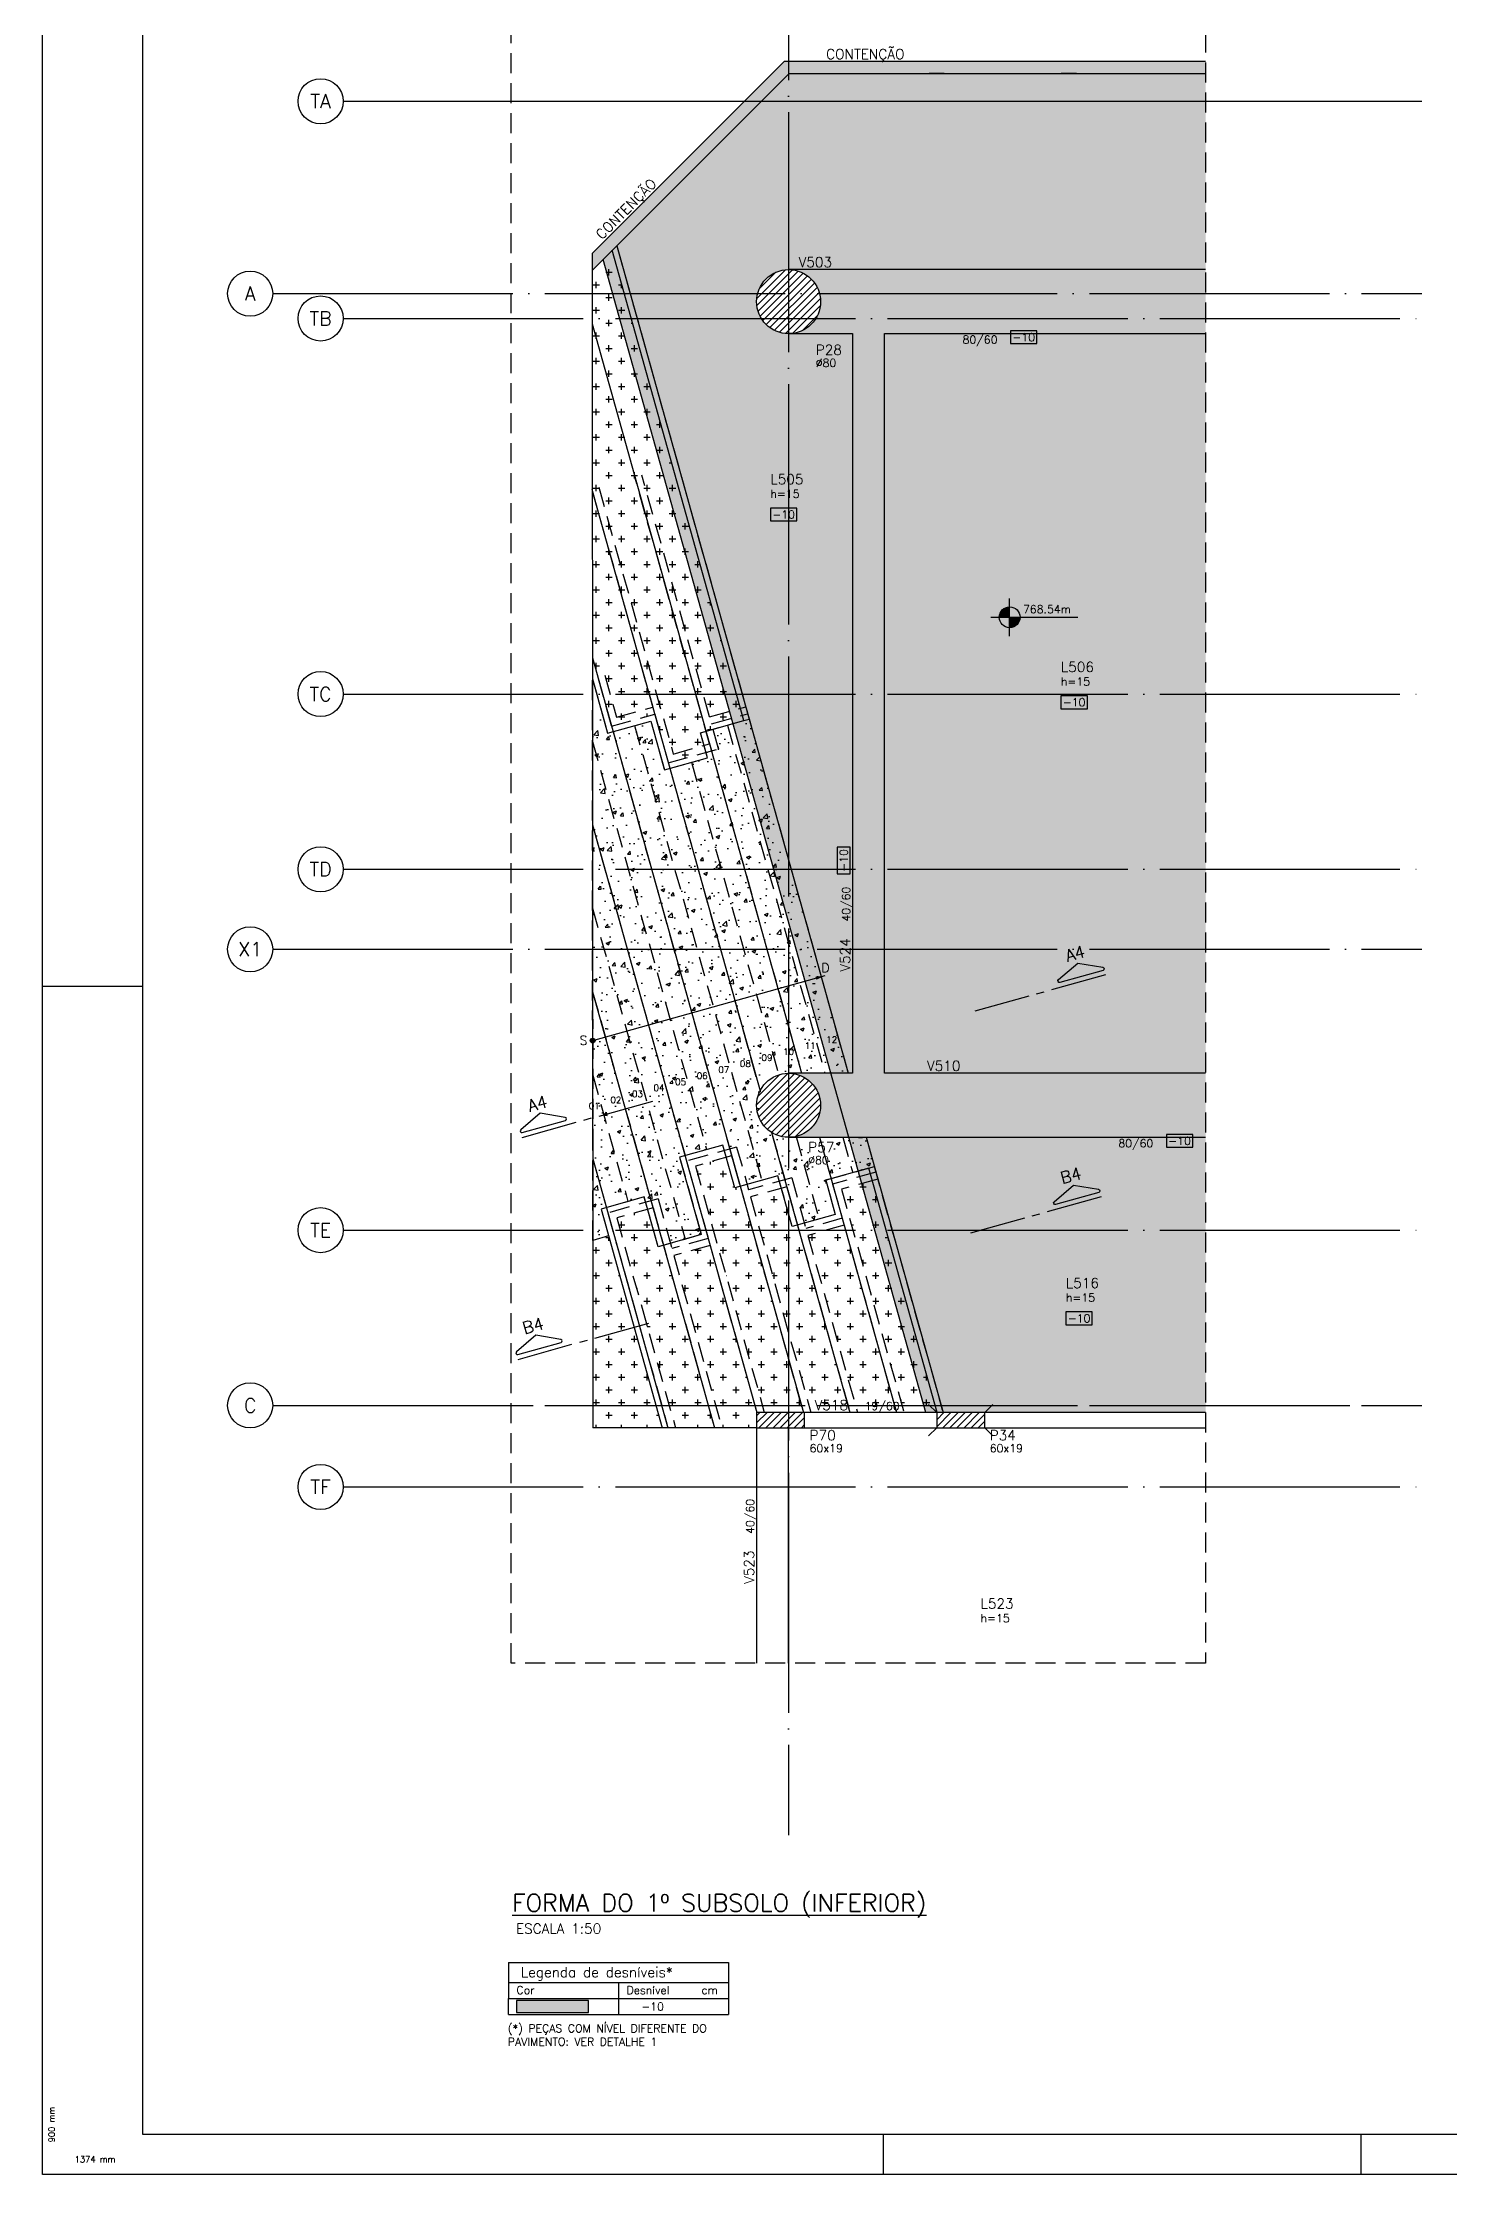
# Model space of a CAD drawing. Header units: millimetres. Extents: x 0 to 6870, y 0 to 4500.
# Drawn here: x 0 to 1757, y 0 to 2664 of the extents above; entities that cross this region are included whole.
import ezdxf
from ezdxf.enums import TextEntityAlignment as Align

# ---------------------------------------------------------------- set-up
doc = ezdxf.new("R2010")
doc.units = ezdxf.units.MM
doc.header["$LTSCALE"] = 50
doc.linetypes.add('DASHED', pattern=[0.75, 0.5, -0.25])
doc.linetypes.add('EIXO', pattern=[6.8, 6, -0.4, 0, -0.4])
for name, color, linetype in [('AR-TEXTO_REGUA 120_1-200', 4, 'Continuous'), ('F-AUX', 2, 'Continuous'), ('F-AUX-RED', 1, 'Continuous'), ('F-CORTE-INDICAÇÃO', 4, 'Continuous'), ('F-EIXO', 12, 'EIXO'), ('F-ENCHIMENTO', 1, 'Continuous'), ('F-ESCADAS', 2, 'Continuous'), ('F-JARDIM', 1, 'Continuous'), ('F-JARDIM HACH', 254, 'Continuous'), ('F-LAJES', 3, 'Continuous'), ('F-LAJES-DIM', 2, 'Continuous'), ('F-LAJES-NOME', 4, 'Continuous'), ('F-MARGEM', 1, 'Continuous'), ('F-NÍVEL-PLANTA', 2, 'Continuous'), ('F-PILARES-DIM', 172, 'Continuous'), ('F-PILARES-HACH', 174, 'Continuous'), ('F-PILARES-N', 170, 'Continuous'), ('F-PILARES-NASCE', 4, 'Continuous'), ('F-PILARES-NOME', 170, 'Continuous'), ('F-PILARES-S', 170, 'Continuous'), ('F-SOLIDO-VIGAS', 252, 'Continuous'), ('F-TABELA-NÍVEIS', 1, 'Continuous'), ('F-TEXTO', 6, 'Continuous'), ('F-TEXTO-YELLOW', 2, 'Continuous'), ('F-VIGAS', 3, 'Continuous'), ('F-VIGAS-DIM', 2, 'Continuous'), ('F-VIGAS-NOME', 4, 'Continuous')]:
    doc.layers.add(name, color=color, linetype=linetype)
doc.layers.add('F-DESNIVEL-3', color=7, linetype='Continuous', true_color=0xd5c7ff)
doc.styles.add('5385-ARQ-PB-BAS-PLA-TER-TORRE-A-106-TXT$0$R60-75', font='romans.shx', dxfattribs={"height": 0.1125})
doc.styles.add('MCP', font='romans.shx')
doc.styles.add('REGUA-120-esc1_200', font='simplex.shx', dxfattribs={"height": 0.6})
doc.styles.add('ROMANS', font='romans.shx')
pattern_1 = [(45, (4231.957, 5976.199), (-4.4194174, 4.4194174), [])]
pattern_2 = [(50, (5227.922, -622.9), (45.54617, -3.98477), [4.7625, -52.3875]), (355, (5227.92, -622.9), (-8.81086, 47.7642), [3.81, -41.91015]), (100.4514, (5231.718, -623.233), (36.7353, 43.77944), [4.0475, -44.52256]), (46.1842, (5227.92, -610.2), (67.76976, -10.5106), [7.14375, -78.58125]), (96.6356, (5233.57, -611.077), (59.351, 61.8565), [6.0713, -66.7839]), (351.1842, (5227.92, -610.2), (59.351, 61.8565), [5.715, -62.8649]), (21, (5234.272, -613.376), (37.9036, -25.5663), [4.7625, -52.3875]), (326, (5234.27, -613.376), (15.4505, 46.047), [3.81, -41.91]), (71.4514, (5237.43, -615.506), (53.3541, 20.4807), [4.0475, -44.5225]), (37.5, (5227.922, -622.9), (0.77215, 21.13876), [0, -41.402, 0, -42.545, 0, -42.06875]), (7.5, (5227.922, -622.9), (16.70492, 25.04514), [0, -24.257, 0, -40.4495, 0, -16.03375]), (327.5, (5213.762, -622.9), (33.89765, -1.432186), [0, -15.875, 0, -49.53, 0, -65.7225]), (317.5, (5207.412, -622.9), (37.0323, 6.35662), [0, -20.6375, 0, -32.893, 0, -46.6725])]
pattern_3 = [(0, (5227.922, -622.901), (15.875, 15.875), [7.9375, -23.8125]), (90, (5231.891, -626.87), (-15.875, 15.875), [7.9375, -23.8125])]

# ---------------------------------------------------------------- blocks, each defined once
blk = doc.blocks.new('A0-1L_900')
at = {"layer": 'F-MARGEM', "color": 2}
for p, q in [((0, 29.7), (2.5, 29.7)), ((21, 1), (21, 0)), ((32.95, 0), (32.95, 1))]:
    blk.add_line(p, q, dxfattribs=at)
blk.add_lwpolyline([(0, 0), (0, 90), (137.4, 90), (137.4, 0)], close=True, dxfattribs=at)
at = {"layer": 'F-MARGEM', "color": 7}
blk.add_lwpolyline([(2.5, 89), (136.4, 89), (136.4, 1), (2.5, 1)], close=True, dxfattribs=at)
at = {"layer": 'F-MARGEM', "color": 1, "style": 'MCP'}
blk.add_text('900 mm', height=0.1524, rotation=90, dxfattribs=at).set_placement((0.3, 0.8))
blk.add_text('1374 mm', height=0.1524, dxfattribs=at).set_placement((0.8, 0.3))
blk = doc.blocks.new('*U10')
at = {"layer": 'F-LAJES-DIM', "color": 1}
blk.add_lwpolyline([(0, 0), (33, 0), (33, 16), (0, 16)], close=True, dxfattribs=at)
at = {"layer": 'F-LAJES-DIM', "style": 'MCP'}
blk.add_attdef('DIM', text='', height=10, dxfattribs=at).set_placement((16.5, 8), align=Align.MIDDLE_CENTER)
blk = doc.blocks.new('*U4')
at = {"layer": 'F-VIGAS-DIM', "color": 1}
blk.add_lwpolyline([(0, 0), (33, 0), (33, 16), (0, 16)], close=True, dxfattribs=at)
at = {"layer": 'F-VIGAS-DIM', "style": 'MCP'}
blk.add_attdef('DIM', text='', height=10, dxfattribs=at).set_placement((16.5, 8), align=Align.MIDDLE_CENTER)
blk = doc.blocks.new('Nível - Planta')
at = {"layer": 'F-NÍVEL-PLANTA'}
h = blk.add_hatch(color=71, dxfattribs=at)
h.paths.add_polyline_path([(0, 0), (0, 0.26, 0.414214), (-0.26, 0)])
h.paths.add_polyline_path([(0.26, 0), (0, 0), (0, -0.26, 0.414214)])
for p, q in [((-0.469, 0), (1.704, 0)), ((0, -0.469), (0, 0.469))]:
    blk.add_line(p, q, dxfattribs=at)
blk.add_circle((0, 0), 0.26, dxfattribs=at)
at = {"layer": 'F-TEXTO', "color": 3, "style": 'MCP'}
blk.add_attdef('NÍVEL', (0.333, 0.102), '', height=0.2, dxfattribs=at)
blk = doc.blocks.new('*U68')
at = {"layer": 'F-EIXO'}
blk.add_line((0, 0), (1347.7, 0), dxfattribs=at)
at = {"layer": 'F-EIXO', "color": 2, "linetype": 'Continuous'}
blk.add_circle((-28.2, 0), 28.2, dxfattribs=at)
at = {"layer": 'F-TEXTO', "style": 'ROMANS'}
blk.add_attdef('EIXO', text='', height=17.5, dxfattribs=at).set_placement((-28.2, 0), align=Align.MIDDLE_CENTER)
blk = doc.blocks.new('*U64')
at = {"layer": 'F-EIXO'}
blk.add_line((0, 0), (1435.7, 0), dxfattribs=at)
at = {"layer": 'F-EIXO', "color": 2, "linetype": 'Continuous'}
blk.add_circle((-28.2, 0), 28.2, dxfattribs=at)
at = {"layer": 'F-TEXTO', "style": 'ROMANS'}
blk.add_attdef('EIXO', text='', height=17.5, dxfattribs=at).set_placement((-28.2, 0), align=Align.MIDDLE_CENTER)
blk = doc.blocks.new('*U69')
at = {"layer": 'F-EIXO'}
blk.add_line((0, 0), (1347.7, 0), dxfattribs=at)
at = {"layer": 'F-EIXO', "color": 2, "linetype": 'Continuous'}
blk.add_circle((-28.2, 0), 28.2, dxfattribs=at)
at = {"layer": 'F-TEXTO', "style": 'ROMANS'}
blk.add_attdef('EIXO', text='', height=17.5, dxfattribs=at).set_placement((-28.2, 0), align=Align.MIDDLE_CENTER)
blk = doc.blocks.new('*U70')
at = {"layer": 'F-EIXO'}
blk.add_line((0, 0), (1347.7, 0), dxfattribs=at)
at = {"layer": 'F-EIXO', "color": 2, "linetype": 'Continuous'}
blk.add_circle((-28.2, 0), 28.2, dxfattribs=at)
at = {"layer": 'F-TEXTO', "style": 'ROMANS'}
blk.add_attdef('EIXO', text='', height=17.5, dxfattribs=at).set_placement((-28.2, 0), align=Align.MIDDLE_CENTER)
blk = doc.blocks.new('*U71')
at = {"layer": 'F-EIXO'}
blk.add_line((0, 0), (1347.7, 0), dxfattribs=at)
at = {"layer": 'F-EIXO', "color": 2, "linetype": 'Continuous'}
blk.add_circle((-28.2, 0), 28.2, dxfattribs=at)
at = {"layer": 'F-TEXTO', "style": 'ROMANS'}
blk.add_attdef('EIXO', text='', height=17.5, dxfattribs=at).set_placement((-28.2, 0), align=Align.MIDDLE_CENTER)
blk = doc.blocks.new('*U72')
at = {"layer": 'F-EIXO'}
blk.add_line((0, 0), (1435.7, 0), dxfattribs=at)
at = {"layer": 'F-EIXO', "color": 2, "linetype": 'Continuous'}
blk.add_circle((-28.2, 0), 28.2, dxfattribs=at)
at = {"layer": 'F-TEXTO', "style": 'ROMANS'}
blk.add_attdef('EIXO', text='', height=17.5, dxfattribs=at).set_placement((-28.2, 0), align=Align.MIDDLE_CENTER)
blk = doc.blocks.new('*U65')
at = {"layer": 'F-EIXO'}
blk.add_line((0, 0), (0, -2493.6), dxfattribs=at)
at = {"layer": 'F-EIXO', "color": 2, "linetype": 'Continuous'}
blk.add_circle((0, 28.2), 28.2, dxfattribs=at)
at = {"layer": 'F-TEXTO', "style": 'ROMANS'}
blk.add_attdef('EIXO', text='', height=17.5, rotation=360, dxfattribs=at).set_placement((0, 28.2), align=Align.MIDDLE_CENTER)
blk = doc.blocks.new('*U66')
at = {"layer": 'F-EIXO'}
blk.add_line((0, 0), (1435.7, 0), dxfattribs=at)
at = {"layer": 'F-EIXO', "color": 2, "linetype": 'Continuous'}
blk.add_circle((-28.2, 0), 28.2, dxfattribs=at)
at = {"layer": 'F-TEXTO', "style": 'ROMANS'}
blk.add_attdef('EIXO', text='', height=17.5, dxfattribs=at).set_placement((-28.2, 0), align=Align.MIDDLE_CENTER)
blk = doc.blocks.new('*U67')
at = {"layer": 'F-EIXO'}
blk.add_line((0, 0), (1347.7, 0), dxfattribs=at)
at = {"layer": 'F-EIXO', "color": 2, "linetype": 'Continuous'}
blk.add_circle((-28.2, 0), 28.2, dxfattribs=at)
at = {"layer": 'F-TEXTO', "style": 'ROMANS'}
blk.add_attdef('EIXO', text='', height=17.5, dxfattribs=at).set_placement((-28.2, 0), align=Align.MIDDLE_CENTER)
blk = doc.blocks.new('*U73')
at = {"layer": 'F-EIXO'}
blk.add_line((0, 0), (1347.7, 0), dxfattribs=at)
at = {"layer": 'F-EIXO', "color": 2, "linetype": 'Continuous'}
blk.add_circle((-28.2, 0), 28.2, dxfattribs=at)
at = {"layer": 'F-TEXTO', "style": 'ROMANS'}
blk.add_attdef('EIXO', text='', height=17.5, dxfattribs=at).set_placement((-28.2, 0), align=Align.MIDDLE_CENTER)
blk = doc.blocks.new('*U14')
at = {"layer": 'F-CORTE-INDICAÇÃO'}
for p, q in [((-100, 0), (-170, 0)), ((-80, 0), (-90, 0)), ((-70, 0), (0, 0))]:
    blk.add_line(p, q, dxfattribs=at)
blk.add_lwpolyline([(-112, 6, 0.802585), (-111.2, 9.8), (-140, 23.3), (-168.8, 9.8, 0.802585), (-168, 6)], format="xyb", close=True, dxfattribs=at)
at = {"layer": 'F-CORTE-INDICAÇÃO', "style": 'ROMANS'}
blk.add_attdef('CORTE', text='', height=15, dxfattribs=at).set_placement((-140, 35.8), align=Align.MIDDLE_CENTER)
at = {"layer": 'F-CORTE-INDICAÇÃO', "color": 2, "style": 'ROMANS'}
blk.add_attdef('FOLHA', text='', height=12, dxfattribs=at).set_placement((-140, -10), align=Align.MIDDLE_CENTER)

msp = doc.modelspace()

# ---------------------------------------------------------------- hatches: boundary and pattern name
at = {"layer": 'F-AUX'}
h = msp.add_hatch(color=1, dxfattribs=at)
edge = h.paths.add_edge_path()
edge.add_arc((687.19, 1417.07), 3, 0, 360)
at = {"layer": 'F-ENCHIMENTO'}
h = msp.add_hatch(dxfattribs=at)
h.set_pattern_fill('AR-CONC', color=256, scale=0.25)
h.set_pattern_definition(pattern_2)
h.paths.add_polyline_path([(712.59, 1803.33), (705.85, 1801.44), (705.85, 1801.44), (686.85, 1869.43), (686.91, 1791.12), (829.53, 1280.81), (849.77, 1286.47), (851.65, 1279.72), (858.39, 1281.61)])
h = msp.add_hatch(dxfattribs=at)
h.set_pattern_fill('AR-CONC', color=256, scale=0.25)
h.set_pattern_definition(pattern_2)
h.paths.add_polyline_path([(783.57, 1757.47), (776.83, 1755.58), (759.8, 1816.52), (739.56, 1810.86), (898.46, 1242.29), (918.7, 1247.95), (918.7, 1247.95), (920.58, 1241.2), (927.32, 1243.09)])
h = msp.add_hatch(dxfattribs=at)
h.set_pattern_fill('AR-CONC', color=256, scale=0.25)
h.set_pattern_definition(pattern_2)
h.paths.add_polyline_path([(977.35, 1376.2), (1006.43, 1376.2), (882.71, 1818.91), (875.96, 1817.03), (855.74, 1811.37)])
h.paths.add_polyline_path([(1028.78, 1296.2), (999.71, 1296.2), (1012.08, 1251.93), (1032.31, 1257.58), (1039.05, 1259.46)])
h = msp.add_hatch(dxfattribs=at)
h.set_pattern_fill('AR-CONC', color=256, scale=0.25)
h.set_pattern_definition(pattern_2)
h.paths.add_polyline_path([(686.91, 1791.12), (686.99, 1686.81), (802.56, 1273.27), (829.53, 1280.81)])
h = msp.add_hatch(dxfattribs=at)
h.set_pattern_fill('AR-CONC', color=256, scale=0.25)
h.set_pattern_definition(pattern_2)
h.paths.add_polyline_path([(739.56, 1810.86), (712.59, 1803.33), (858.39, 1281.61), (867.06, 1284.03), (880.16, 1237.17), (898.46, 1242.29)])
h = msp.add_hatch(dxfattribs=at)
h.set_pattern_fill('AR-CONC', color=256, scale=0.25)
h.set_pattern_definition(pattern_2)
h.paths.add_polyline_path([(999.71, 1296.2), (970.64, 1296.2), (985.11, 1244.39), (1012.08, 1251.93)])
h.paths.add_polyline_path([(948.28, 1376.2), (977.35, 1376.2), (855.74, 1811.37), (837.44, 1806.26), (844.3, 1781.71), (835.63, 1779.29)])
h = msp.add_hatch(dxfattribs=at)
h.set_pattern_fill('AR-CONC', color=256, scale=0.25)
h.set_pattern_definition(pattern_2)
edge = h.paths.add_edge_path()
edge.add_arc((931.96, 1336.2), 40, 107.79756, 153.18402)
edge.add_line((896.26, 1354.24), (783.57, 1757.47))
edge.add_line((783.57, 1757.47), (810.54, 1765))
edge.add_line((810.54, 1765), (919.73, 1374.28))
edge = h.paths.add_edge_path()
edge.add_arc((931.96, 1336.2), 40, 238.04353, 283.42999)
edge.add_line((941.25, 1297.29), (970.08, 1194.14))
edge.add_line((970.08, 1194.14), (951.78, 1189.02))
edge.add_line((951.78, 1189.02), (935.99, 1245.51))
edge.add_line((935.99, 1245.51), (927.32, 1243.09))
edge.add_line((927.32, 1243.09), (910.79, 1302.26))
h = msp.add_hatch(dxfattribs=at)
h.set_pattern_fill('AR-CONC', color=256, scale=0.25)
h.set_pattern_definition(pattern_2)
edge = h.paths.add_edge_path()
edge.add_arc((931.96, 1336.2), 40, 64.15034, 107.79756)
edge.add_line((919.73, 1374.28), (810.54, 1765))
edge.add_line((810.54, 1765), (830.77, 1770.66))
edge.add_line((830.77, 1770.66), (828.89, 1777.4))
edge.add_line((828.89, 1777.4), (835.63, 1779.29))
edge.add_line((835.63, 1779.29), (949.4, 1372.2))
h.paths.add_polyline_path([(970.64, 1296.2), (941.55, 1296.2), (970.08, 1194.14), (990.31, 1199.79), (978.37, 1242.51), (985.11, 1244.39)])
h = msp.add_hatch(dxfattribs=at)
h.set_pattern_fill('AR-CONC', color=256, scale=0.25)
h.set_pattern_definition(pattern_2)
h.paths.add_polyline_path([(686.99, 1686.81), (687.07, 1582.43), (802.63, 1168.92), (822.87, 1174.57), (795.82, 1271.39), (795.82, 1271.39), (802.56, 1273.27)])
h = msp.add_hatch(dxfattribs=at)
h.set_pattern_fill('AR-CONC', color=256, scale=0.25)
h.set_pattern_definition(pattern_2)
h.paths.add_polyline_path([(687.07, 1582.43), (687.15, 1478.12), (760.18, 1216.8), (768.84, 1219.22), (784.33, 1163.8), (802.63, 1168.92)])
h = msp.add_hatch(dxfattribs=at)
h.set_pattern_fill('AR-CONC', color=256, scale=0.25)
h.set_pattern_definition(pattern_2)
h.paths.add_polyline_path([(687.15, 1478.12), (687.23, 1373.76), (731.31, 1216), (751.55, 1221.66), (751.55, 1221.66), (753.43, 1214.92), (760.18, 1216.8)], flags=17)
h = msp.add_hatch(dxfattribs=at)
h.set_pattern_fill('AR-CONC', color=256, scale=0.25)
h.set_pattern_definition(pattern_2)
h.paths.add_polyline_path([(687.23, 1373.76), (687.31, 1269.45), (704.35, 1208.47), (731.31, 1216)], flags=17)
h = msp.add_hatch(dxfattribs=at)
h.set_pattern_fill('AR-CONC', color=256, scale=0.25)
h.set_pattern_definition(pattern_2)
h.paths.add_polyline_path([(697.61, 1206.58), (704.35, 1208.47), (687.31, 1269.45), (687.38, 1167.39), (707.03, 1172.88)], flags=17)
at = {"layer": 'F-JARDIM HACH'}
h = msp.add_hatch(dxfattribs=at)
h.set_pattern_fill('CROSS', color=256, scale=2.5)
h.set_pattern_definition(pattern_3)
h.paths.add_polyline_path([(711.67, 2404.9), (686.47, 2379.7), (686.52, 2312.86), (828.77, 1803.83), (837.44, 1806.26), (835.55, 1813), (874.08, 1823.77)])
h = msp.add_hatch(dxfattribs=at)
h.set_pattern_fill('CROSS', color=256, scale=2.5)
h.set_pattern_definition(pattern_3)
h.paths.add_polyline_path([(740.02, 2121.4), (686.52, 2312.86), (686.67, 2104.19), (762.24, 1833.82), (781.69, 1764.21), (828.89, 1777.4), (822.03, 1801.95), (828.77, 1803.83)])
h = msp.add_hatch(dxfattribs=at)
h.set_pattern_fill('CROSS', color=256, scale=2.5)
h.set_pattern_definition(pattern_3)
h.paths.add_polyline_path([(686.67, 2104.19), (686.83, 1895.5), (710.71, 1810.07), (764.66, 1825.15)], flags=17)
h = msp.add_hatch(dxfattribs=at)
h.set_pattern_fill('CROSS', color=256, scale=2.5)
h.set_pattern_definition(pattern_3)
h.paths.add_polyline_path([(901.63, 952.2), (950.45, 952.2), (871.49, 1234.75), (864.75, 1232.87), (854.08, 1271.06), (815.53, 1260.28)])
h = msp.add_hatch(dxfattribs=at)
h.set_pattern_fill('CROSS', color=256, scale=2.5)
h.set_pattern_definition(pattern_3)
h.paths.add_polyline_path([(959.8, 952.2), (1008.62, 952.2), (943.11, 1186.6), (936.37, 1184.72), (923, 1232.54), (884.46, 1221.76)])
h = msp.add_hatch(dxfattribs=at)
h.set_pattern_fill('CROSS', color=256, scale=2.5)
h.set_pattern_definition(pattern_3)
h.paths.add_polyline_path([(1076.12, 952.2), (1117.65, 952.2), (1036.62, 1242.17), (998.09, 1231.4)])
h = msp.add_hatch(dxfattribs=at)
h.set_pattern_fill('CROSS', color=256, scale=2.5)
h.set_pattern_definition(pattern_3)
h.paths.add_polyline_path([(775.67, 1161.38), (768.92, 1159.5), (755.86, 1206.25), (717.32, 1195.48), (790.62, 933.2), (839.43, 933.2)])
h = msp.add_hatch(dxfattribs=at)
h.set_pattern_fill('CROSS', color=256, scale=2.5)
h.set_pattern_definition(pattern_3)
h.paths.add_polyline_path([(707.03, 1172.88), (687.38, 1167.39), (687.56, 933.2), (774.01, 933.2)])
h = msp.add_hatch(dxfattribs=at)
h.set_pattern_fill('CROSS', color=256, scale=2.5)
h.set_pattern_definition(pattern_3)
h.paths.add_polyline_path([(1017.96, 952.2), (1066.77, 952.2), (1001.36, 1186.27), (956.08, 1173.61)])
h = msp.add_hatch(dxfattribs=at)
h.set_pattern_fill('CROSS', color=256, scale=2.5)
h.set_pattern_definition(pattern_3)
h.paths.add_polyline_path([(833.92, 1161.05), (788.64, 1148.39), (848.78, 933.2), (897.6, 933.2)])
at = {"layer": 'F-PILARES-HACH', "linetype": 'Continuous'}
h = msp.add_hatch(dxfattribs=at)
h.set_pattern_fill('ANSI31', color=256, scale=50)
h.set_pattern_definition(pattern_1)
edge = h.paths.add_edge_path()
edge.add_arc((931.96, 2340.7), 40, 0, 360)
h = msp.add_hatch(dxfattribs=at)
h.set_pattern_fill('ANSI31', color=256, scale=50)
h.set_pattern_definition(pattern_1)
edge = h.paths.add_edge_path()
edge.add_arc((931.96, 1336.2), 40, 0, 360)
h = msp.add_hatch(dxfattribs=at)
h.set_pattern_fill('ANSI31', color=256, scale=50, style=0)
h.set_pattern_definition(pattern_1)
h.paths.add_polyline_path([(891.96, 933.2), (951.96, 933.2), (951.96, 952.2), (891.96, 952.2)], flags=16)
h = msp.add_hatch(dxfattribs=at)
h.set_pattern_fill('ANSI31', color=256, scale=50, style=0)
h.set_pattern_definition(pattern_1)
h.paths.add_polyline_path([(1116.96, 933.2), (1176.96, 933.2), (1176.96, 952.2), (1116.96, 952.2)], flags=16)
at = {"layer": 'F-SOLIDO-VIGAS'}
h = msp.add_hatch(color=256, dxfattribs=at)
h.dxf.hatch_style = 1
h.paths.add_polyline_path([(1452.84, 2640.7), (1426.96, 2640.7), (966.26, 2640.7), (926.26, 2640.7), (686.45, 2400.89), (686.47, 2379.7), (932.47, 2625.7), (966.26, 2625.7), (1426.96, 2625.7), (1452.84, 2625.7)])

# ---------------------------------------------------------------- linework, layer by layer
at = {"layer": 'F-AUX', "color": 1}
msp.add_circle((687.19, 1417.07), 3, dxfattribs=at)
msp.add_solid([(966.63, 1493.09), (977.65, 1498.25), (965.55, 1496.94)], dxfattribs=at)
at = {"layer": 'F-AUX-RED', "linetype": 'DASHED'}
for p, q in [((717.35, 2410.58), (1006.43, 1376.2)), ((686.85, 1869.43), (687.38, 1167.39)), ((686.91, 1791.12), (829.53, 1280.81)), ((712.59, 1803.33), (871.49, 1234.75)), ((739.56, 1810.86), (898.46, 1242.29)), ((828.77, 1803.83), (948.28, 1376.2)), ((855.74, 1811.37), (977.35, 1376.2)), ((810.54, 1765), (919.73, 1374.28)), ((783.57, 1757.47), (896.26, 1354.24)), ((686.99, 1686.81), (802.56, 1273.27)), ((687.07, 1582.43), (802.63, 1168.92)), ((687.15, 1478.12), (775.67, 1161.38)), ((687.23, 1373.76), (731.31, 1216)), ((910.79, 1302.26), (943.11, 1186.6)), ((941.25, 1297.29), (970.08, 1194.14)), ((970.64, 1296.2), (985.11, 1244.39)), ((999.71, 1296.2), (1012.08, 1251.93)), ((1028.78, 1296.2), (1123.94, 955.7)), ((687.31, 1269.45), (704.35, 1208.47))]:
    msp.add_line(p, q, dxfattribs=at)
at = {"layer": 'F-AUX-RED'}
msp.add_line((687.19, 1417.07), (977.65, 1498.25), dxfattribs=at)
at = {"layer": 'F-AUX-RED', "color": 1, "linetype": 'DASHED'}
msp.add_lwpolyline([(1452.84, 638.83), (585.3, 638.83), (585.3, 2752.22), (1452.84, 2752.22)], close=True, dxfattribs=at)
at = {"layer": 'F-AUX-RED', "linetype": 'DASHED'}
for points in [[(707.03, 1172.88), (687.38, 1167.39), (686.85, 1869.43), (705.85, 1801.44), (759.8, 1816.52), (776.83, 1755.58), (830.77, 1770.66), (822.03, 1801.95), (875.96, 1817.03), (882.71, 1818.91)], [(1039.05, 1259.46), (978.37, 1242.51), (990.31, 1199.79), (936.37, 1184.72), (918.7, 1247.95), (864.75, 1232.87), (849.77, 1286.47), (795.82, 1271.39), (822.88, 1174.57), (768.92, 1159.5), (751.55, 1221.66), (697.61, 1206.58), (707.03, 1172.88)]]:
    msp.add_lwpolyline(points, dxfattribs=at)
at = {"layer": 'F-DESNIVEL-3', "linetype": 'Continuous'}
for points in [[(707.06, 2406.5), (926.16, 2640.56), (692.09, 2406.5)], [(707.06, 2406.5), (926.16, 2625.6), (926.16, 2640.56)], [(706.96, 2400.15), (700.34, 2393.57), (932.5, 2625.7)], [(700.34, 2393.57), (891.96, 2340.7), (932.5, 2625.7)], [(700.34, 2393.57), (932.5, 2625.7), (700.34, 2393.57)], [(706.96, 2400.15), (932.5, 2625.7), (706.96, 2400.15)], [(707.06, 2406.5), (707.06, 2400.25), (932.4, 2625.6)], [(707.06, 2406.5), (932.4, 2625.6), (926.16, 2625.6)], [(891.96, 2340.7), (895, 2356.01), (932.5, 2625.7)], [(891.96, 2340.7), (932.5, 2625.7), (891.96, 2340.7)], [(895, 2356.01), (903.67, 2368.98), (932.5, 2625.7)], [(895, 2356.01), (932.5, 2625.7), (895, 2356.01)], [(903.67, 2368.98), (916.65, 2377.65), (932.5, 2625.7)], [(903.67, 2368.98), (932.5, 2625.7), (903.67, 2368.98)], [(916.65, 2377.65), (931.96, 2380.7), (932.5, 2625.7)], [(916.65, 2377.65), (932.5, 2625.7), (916.65, 2377.65)], [(931.96, 2380.7), (1031.96, 2380.7), (932.5, 2625.7)], [(931.96, 2380.7), (932.5, 2625.7), (931.96, 2380.7)], [(1031.96, 2380.7), (966.26, 2625.7), (932.5, 2625.7)], [(1031.96, 2380.7), (932.5, 2625.7), (1031.96, 2380.7)], [(1426.96, 2625.7), (966.26, 2625.7), (1031.96, 2380.7)], [(1452.84, 2486.67), (1426.96, 2625.7), (1031.96, 2380.7)], [(1426.96, 2625.7), (1031.96, 2380.7), (1426.96, 2625.7)], [(1452.84, 2625.7), (1426.96, 2625.7), (1452.84, 2486.67)], [(1452.84, 2625.7), (1452.84, 2486.67), (1452.84, 2625.7)], [(1452.84, 2486.67), (1031.96, 2380.7), (1452.84, 2380.7)], [(1452.84, 2486.67), (1031.96, 2380.7), (1452.84, 2486.67)], [(1452.84, 2412.02), (1452.84, 2486.67), (1452.84, 2380.7)], [(891.96, 2340.7), (700.34, 2393.57), (984.81, 1376.2)], [(1031.96, 2380.7), (932.47, 2380.7), (947.3, 2377.75)], [(1031.96, 2380.7), (947.3, 2377.75), (960.31, 2369.06)], [(1031.96, 2380.7), (960.31, 2369.06), (969.01, 2356.05)], [(1031.96, 2380.7), (969.01, 2356.05), (972.06, 2340.7)], [(1031.96, 2380.7), (972.06, 2340.7), (1031.96, 2300.7)], [(1452.84, 2380.7), (1031.96, 2380.7), (1452.84, 2334.77)], [(1031.96, 2380.7), (1452.84, 2300.7), (1452.84, 2334.77)], [(1031.96, 2380.7), (1031.96, 2300.7), (1452.84, 2300.7)], [(895, 2325.39), (891.96, 2340.7), (984.81, 1376.2)], [(891.96, 2340.7), (984.81, 1376.2), (891.96, 2340.7)], [(903.67, 2312.41), (895, 2325.39), (984.81, 1376.2)], [(895, 2325.39), (984.81, 1376.2), (895, 2325.39)], [(1031.96, 2300.7), (969.01, 2325.35), (960.31, 2312.34)], [(1031.96, 2300.7), (972.06, 2340.7), (969.01, 2325.35)], [(1452.84, 2334.77), (1452.84, 2300.7), (1452.84, 2334.77)], [(1452.84, 2300.7), (1452.84, 2334.77), (1452.84, 2300.7)], [(916.65, 2303.74), (903.67, 2312.41), (984.81, 1376.2)], [(903.67, 2312.41), (984.81, 1376.2), (903.67, 2312.41)], [(931.96, 2300.7), (916.65, 2303.74), (984.81, 1376.2)], [(916.65, 2303.74), (984.81, 1376.2), (916.65, 2303.74)], [(1011.96, 2300.7), (931.96, 2300.7), (984.81, 1376.2)], [(931.96, 2300.7), (984.81, 1376.2), (931.96, 2300.7)], [(1031.96, 2300.7), (947.3, 2303.65), (932.47, 2300.7)], [(1031.96, 2300.7), (960.31, 2312.34), (947.3, 2303.65)], [(1011.96, 1376.2), (1011.96, 2300.7), (984.81, 1376.2)], [(1011.96, 2300.7), (984.81, 1376.2), (1011.96, 2300.7)], [(1051.96, 1376.2), (1051.96, 2300.7), (1011.96, 2300.7)], [(1051.96, 1376.2), (1011.96, 2300.7), (1011.96, 1376.2)], [(1452.84, 2300.7), (1051.96, 2300.7), (1051.96, 1376.2)], [(1452.84, 2300.7), (1051.96, 1376.2), (1452.84, 2300.7)], [(1452.84, 2300.7), (1051.96, 1376.2), (1452.84, 1376.2)], [(1452.84, 2300.7), (1452.84, 1376.2), (1452.84, 2300.7)], [(1031.96, 1376.2), (932.47, 1376.2), (947.3, 1373.25)], [(1031.96, 1376.2), (947.3, 1373.25), (960.31, 1364.56)], [(1031.96, 1376.2), (960.31, 1364.56), (969.01, 1351.55)], [(1031.96, 1376.2), (969.01, 1351.55), (972.06, 1336.2)], [(1031.96, 1376.2), (972.06, 1336.2), (1031.96, 1296.2)], [(1011.96, 1376.2), (984.81, 1376.2), (1011.96, 1376.2)], [(1051.96, 1376.2), (1011.96, 1376.2), (1051.96, 1376.2)], [(1031.96, 1296.2), (1452.84, 1336.71), (1452.84, 1376.2)], [(1031.96, 1296.2), (1452.84, 1376.2), (1031.96, 1376.2)], [(1031.96, 1296.2), (1031.96, 1376.2), (1031.96, 1296.2)], [(1031.96, 1296.2), (972.06, 1336.2), (969.01, 1320.85)], [(1031.96, 1296.2), (1452.84, 1336.71), (1452.84, 1326.98)], [(1031.96, 1296.2), (1452.84, 1326.98), (1452.84, 1336.71)], [(1031.96, 1296.2), (1452.84, 1296.2), (1452.84, 1335.69)], [(1031.96, 1296.2), (960.31, 1307.84), (947.3, 1299.15)], [(1031.96, 1296.2), (969.01, 1320.85), (960.31, 1307.84)], [(1031.96, 1296.2), (947.3, 1299.15), (932.47, 1296.2)], [(1031.96, 1296.2), (1007.18, 1296.2), (1103.37, 952.2)], [(1031.96, 1296.2), (1103.37, 952.2), (1031.96, 1296.2)], [(1031.96, 1296.2), (1103.37, 952.2), (1116.96, 952.2)], [(1031.96, 1296.2), (1116.96, 952.2), (1031.96, 1296.2)], [(1031.96, 1296.2), (1116.96, 952.2), (1176.96, 952.2)], [(1031.96, 1296.2), (1176.96, 952.2), (1031.96, 1296.2)], [(1031.96, 1296.2), (1176.96, 952.2), (1452.84, 952.2)], [(1031.96, 1296.2), (1452.84, 952.2), (1031.96, 1296.2)], [(1031.96, 1296.2), (1452.84, 952.2), (1452.84, 1296.2)], [(1031.96, 1296.2), (1452.84, 1296.2), (1031.96, 1296.2)]]:
    msp.add_solid(points, dxfattribs=at)
at = {"layer": 'F-DESNIVEL-3'}
for points in [[(591.98, 202.19), (681.98, 202.19), (681.98, 217.19)], [(591.98, 202.19), (681.98, 217.19), (591.98, 217.19)], [(591.98, 202.19), (591.98, 217.19), (591.98, 202.19)]]:
    msp.add_solid(points, dxfattribs=at)
at = {"layer": 'F-EIXO'}
for p, q in [((460.07, 2591.2), (1723.14, 2591.2)), ((312.67, 961.2), (1723.14, 961.2))]:
    msp.add_line(p, q, dxfattribs=at)
at = {"layer": 'F-ESCADAS'}
for p, q in [((717.35, 2410.58), (1006.43, 1376.2)), ((686.52, 2312.86), (948.28, 1376.2)), ((686.67, 2104.19), (896.26, 1354.24)), ((686.83, 1895.5), (950.45, 952.2)), ((686.99, 1686.81), (892.29, 952.2)), ((687.15, 1478.12), (839.43, 933.2)), ((910.79, 1302.26), (1008.62, 952.2)), ((970.64, 1296.2), (1066.77, 952.2)), ((1028.78, 1296.2), (1124.92, 952.2)), ((687.31, 1269.45), (781.28, 933.2)), ((891.96, 933.2), (687.56, 933.2)), ((891.96, 933.2), (781.36, 933.2))]:
    msp.add_line(p, q, dxfattribs=at)
msp.add_lwpolyline([(686.47, 2379.7), (687.56, 933.2)], dxfattribs=at)
at = {"layer": 'F-JARDIM', "color": 254, "linetype": 'DASHED'}
for p, q in [((686.08, 2106.32), (762.24, 1833.82)), ((694.75, 2108.74), (787.93, 1775.3)), ((833.21, 1787.95), (740.02, 2121.4)), ((833.13, 1821.67), (748.69, 2123.82)), ((693.59, 1871.31), (710.71, 1810.07)), ((702.26, 1873.73), (716.95, 1821.16)), ((710.71, 1810.07), (764.66, 1825.15)), ((716.95, 1821.16), (762.24, 1833.82)), ((764.66, 1825.15), (781.69, 1764.21)), ((833.13, 1821.67), (878.4, 1834.32)), ((835.55, 1813), (880.82, 1825.65)), ((844.3, 1781.71), (835.55, 1813)), ((787.93, 1775.3), (833.21, 1787.95)), ((781.69, 1764.21), (844.3, 1781.71)), ((867.06, 1284.03), (804.44, 1266.53)), ((867.06, 1284.03), (882.04, 1230.43)), ((804.44, 1266.53), (831.5, 1169.72)), ((860.82, 1272.94), (815.53, 1260.28)), ((815.53, 1260.28), (901.63, 952.2)), ((860.82, 1272.94), (950.45, 952.2)), ((1040.93, 1252.72), (987, 1237.65)), ((935.99, 1245.51), (882.04, 1230.43)), ((929.75, 1234.42), (884.46, 1221.76)), ((929.75, 1234.42), (1008.62, 952.2)), ((935.99, 1245.51), (953.66, 1182.28)), ((987, 1237.65), (998.94, 1194.94)), ((1043.36, 1244.06), (998.09, 1231.4)), ((998.09, 1231.4), (1076.12, 952.2)), ((768.84, 1219.22), (706.23, 1201.73)), ((706.23, 1201.73), (781.28, 933.2)), ((762.6, 1208.13), (717.32, 1195.48)), ((762.6, 1208.13), (839.43, 933.2)), ((768.84, 1219.22), (786.22, 1157.06)), ((884.46, 1221.76), (959.8, 952.2)), ((717.32, 1195.48), (790.62, 933.2)), ((998.94, 1194.94), (953.66, 1182.28)), ((1001.36, 1186.27), (956.08, 1173.61)), ((956.08, 1173.61), (1017.96, 952.2)), ((1001.36, 1186.27), (1066.77, 952.2)), ((831.5, 1169.72), (786.22, 1157.06)), ((833.92, 1161.05), (788.64, 1148.39)), ((788.64, 1148.39), (848.78, 933.2)), ((833.92, 1161.05), (892.29, 952.2))]:
    msp.add_line(p, q, dxfattribs=at)
at = {"layer": 'F-JARDIM'}
for points in [[(686.85, 1869.43), (705.85, 1801.44), (759.8, 1816.52), (776.83, 1755.58), (830.77, 1770.66), (822.03, 1801.95), (875.96, 1817.03), (711.67, 2404.9)], [(1117.65, 952.2), (1032.31, 1257.58), (978.37, 1242.51), (990.31, 1199.79), (936.37, 1184.72), (918.7, 1247.95), (864.75, 1232.87), (849.77, 1286.47), (795.82, 1271.39), (822.87, 1174.57), (768.92, 1159.5), (751.55, 1221.66), (697.61, 1206.58), (774.01, 933.2)], [(707.03, 1172.88), (687.38, 1167.39)]]:
    msp.add_lwpolyline(points, dxfattribs=at)
at = {"layer": 'F-LAJES', "linetype": 'Continuous'}
msp.add_line((1103.37, 952.2), (700.34, 2393.57), dxfattribs=at)
at = {"layer": 'F-PILARES-N', "linetype": 'Continuous'}
msp.add_lwpolyline([(1116.96, 933.2), (1176.96, 933.2), (1176.96, 952.2), (1116.96, 952.2), (1116.96, 933.2)], dxfattribs=at)
at = {"layer": 'F-PILARES-NASCE', "linetype": 'Continuous'}
for p, q in [((1116.96, 952.2), (1106.96, 962.2)), ((1176.96, 952.2), (1186.96, 962.2)), ((1116.96, 933.2), (1106.96, 923.2)), ((1176.96, 933.2), (1186.96, 923.2))]:
    msp.add_line(p, q, dxfattribs=at)
at = {"layer": 'F-PILARES-S', "linetype": 'Continuous'}
msp.add_lwpolyline([(891.96, 933.2), (951.96, 933.2), (951.96, 952.2), (891.96, 952.2), (891.96, 933.2)], dxfattribs=at)
for centre in [(931.96, 2340.7), (931.96, 1336.2)]:
    msp.add_circle(centre, 40, dxfattribs=at)
at = {"layer": 'F-TABELA-NÍVEIS'}
for p, q in [((581.98, 264.69), (581.98, 219.69)), ((581.98, 264.69), (856.98, 264.69)), ((856.98, 264.69), (856.98, 239.69)), ((581.98, 239.69), (856.98, 239.69)), ((581.98, 219.69), (856.98, 219.69)), ((581.98, 219.69), (856.98, 219.69)), ((581.98, 199.69), (581.98, 219.69)), ((681.98, 217.19), (591.98, 217.19)), ((591.98, 217.19), (591.98, 202.19)), ((681.98, 202.19), (681.98, 217.19)), ((719.48, 239.69), (719.48, 219.69)), ((719.48, 219.69), (719.48, 199.69)), ((856.98, 239.69), (856.98, 219.69)), ((856.98, 219.69), (856.98, 199.69)), ((581.98, 199.69), (856.98, 199.69)), ((591.98, 202.19), (681.98, 202.19))]:
    msp.add_line(p, q, dxfattribs=at)
at = {"layer": 'F-VIGAS'}
for points in [[(1452.84, 2640.7), (1426.96, 2640.7), (966.26, 2640.7), (966.26, 2640.7), (926.26, 2640.7), (686.45, 2400.89)], [(686.47, 2379.7), (932.47, 2625.7), (966.26, 2625.7), (1426.96, 2625.7), (1452.84, 2625.7)], [(1126.51, 2625.7), (1107.51, 2625.7)], [(1291.51, 2625.7), (1272.51, 2625.7)], [(686.45, 2400.89), (686.47, 2379.7)], [(1031.96, 2380.7), (931.96, 2380.7)], [(1452.84, 2380.7), (1031.96, 2380.7)], [(931.96, 2300.7), (1011.96, 2300.7)], [(1011.96, 2300.7), (1011.96, 1376.2)], [(1051.96, 2300.7), (1452.84, 2300.7)], [(1051.96, 1376.2), (1051.96, 2300.7)], [(1011.96, 1376.2), (931.96, 1376.2)], [(1452.84, 1376.2), (1051.96, 1376.2)], [(931.96, 1296.2), (1031.96, 1296.2)], [(1031.96, 1296.2), (1452.84, 1296.2)], [(891.96, 933.2), (891.96, 638.83)], [(931.96, 638.83), (931.96, 933.2)], [(1116.96, 952.2), (951.96, 952.2)], [(951.96, 933.2), (1116.96, 933.2)], [(1452.84, 952.2), (1176.96, 952.2)], [(1176.96, 933.2), (1452.84, 933.2)]]:
    msp.add_lwpolyline(points, dxfattribs=at)

# ---------------------------------------------------------------- block references
at = {"layer": 'F-CORTE-INDICAÇÃO', "linetype": 'Continuous'}
ref = msp.add_blockref('*U14', (1164.68, 1453.89), dxfattribs=dict(at, xscale=-1, rotation=15.61377692008831))
ref.add_attrib('CORTE', 'A4', dxfattribs={"height": 15, "rotation": 15.61378, "style": 'ROMANS'}).set_placement((1289.88, 1526.01), align=Align.MIDDLE_CENTER)
ref = msp.add_blockref('*U14', (762.55, 1341.51), dxfattribs=dict(at, rotation=15.61377692008821))
ref.add_attrib('CORTE', 'A4', dxfattribs={"height": 15, "rotation": 15.61378, "style": 'ROMANS'}).set_placement((618.09, 1338.27), align=Align.MIDDLE_CENTER)
ref = msp.add_blockref('*U14', (1159.33, 1176.36), dxfattribs=dict(at, xscale=-1, rotation=15.61377692008831))
ref.add_attrib('CORTE', 'B4', dxfattribs={"height": 15, "rotation": 15.61378, "style": 'ROMANS'}).set_placement((1284.54, 1248.48), align=Align.MIDDLE_CENTER)
ref = msp.add_blockref('*U14', (757.21, 1063.98), dxfattribs=dict(at, rotation=15.61377692008821))
ref.add_attrib('CORTE', 'B4', dxfattribs={"height": 15, "rotation": 15.61378, "style": 'ROMANS'}).set_placement((612.75, 1060.74), align=Align.MIDDLE_CENTER)
at = {"layer": 'F-EIXO', "linetype": 'Continuous'}
for name, p, values in [('*U65', (931.96, 2917.56), {'EIXO': '1'}), ('*U67', (375.44, 2591.2), {'EIXO': 'TA'}), ('*U72', (287.49, 2350.7), {'EIXO': 'A'}), ('*U71', (375.44, 2319.7), {'EIXO': 'TB'}), ('*U70', (375.44, 1850.2), {'EIXO': 'TC'}), ('*U68', (375.44, 1631.2), {'EIXO': 'TD'}), ('*U64', (287.49, 1531.2), {'EIXO': 'X1'}), ('*U73', (375.44, 1180.2), {'EIXO': 'TE'}), ('*U66', (287.49, 961.2), {'EIXO': 'C'}), ('*U69', (375.44, 859.2), {'EIXO': 'TF'})]:
    msp.add_blockref(name, p, dxfattribs=at).add_auto_attribs(values)
at = {"layer": 'F-LAJES-DIM', "linetype": 'Continuous'}
for p in [(909.27, 2066.61), (1272.2, 1831.91), (1278.43, 1061.92)]:
    msp.add_blockref('*U10', p, dxfattribs=at).add_auto_attribs({'DIM': '-10'})
at = {"layer": 'F-MARGEM', "xscale": 50, "yscale": 50, "zscale": 50}
msp.add_blockref('A0-1L_900', (0, 0), dxfattribs=at)
at = {"layer": 'F-NÍVEL-PLANTA', "linetype": 'Continuous', "xscale": 50, "yscale": 50, "zscale": 50}
msp.add_blockref('Nível - Planta', (1208.14, 1946.19), dxfattribs=at).add_auto_attribs({'NÍVEL': '768.54m'})
at = {"layer": 'F-VIGAS-DIM', "linetype": 'Continuous'}
for p in [(1209.27, 2288.2), (1403.93, 1283.7)]:
    msp.add_blockref('*U4', p, dxfattribs=at).add_auto_attribs({'DIM': '-10'})
at = {"layer": 'F-VIGAS-DIM', "linetype": 'Continuous', "rotation": 90}
msp.add_blockref('*U4', (1008.83, 1625.73), dxfattribs=at).add_auto_attribs({'DIM': '-10'})

# ---------------------------------------------------------------- texts
at = {"layer": 'AR-TEXTO_REGUA 120_1-200', "color": 2, "style": 'REGUA-120-esc1_200'}
msp.add_text('ESCALA 1:50', height=12.5, dxfattribs=at).set_placement((591.34, 300.86))
msp.add_text('ESCALA 1:50', height=12.5, dxfattribs=at).set_placement((591.34, 300.86))
at = {"layer": 'F-AUX', "style": '5385-ARQ-PB-BAS-PLA-TER-TORRE-A-106-TXT$0$R60-75'}
for s, p in [('D', (973.01, 1502.45)), ('S', (670.8, 1411.87))]:
    msp.add_text(s, height=11.25, dxfattribs=at).set_placement(p)
at = {"layer": 'F-LAJES-DIM', "linetype": 'Continuous', "style": 'MCP'}
for p in [(909.27, 2095.51), (1272.2, 1860.81), (1278.43, 1090.82), (1171.81, 690.13)]:
    msp.add_text('h=15', height=10, dxfattribs=at).set_placement(p)
at = {"layer": 'F-LAJES-NOME', "linetype": 'Continuous', "style": 'MCP'}
for s, p in [('L505', (909.27, 2112.51)), ('L506', (1272.2, 1877.81)), ('L516', (1278.43, 1107.82)), ('L523', (1171.81, 707.13))]:
    msp.add_text(s, height=12.5, dxfattribs=at).set_placement(p)
at = {"layer": 'F-PILARES-DIM', "linetype": 'Continuous', "style": 'MCP'}
for s, p in [('%%c80', (965.86, 2259.14)), ('%%c80', (956.49, 1262.63)), ('60x19', (958.21, 902.57)), ('60x19', (1183.21, 902.57))]:
    msp.add_text(s, height=10, dxfattribs=at).set_placement(p)
at = {"layer": 'F-PILARES-NOME', "linetype": 'Continuous', "style": 'MCP'}
for s, p in [('P28', (965.86, 2274.14)), ('P57', (956.49, 1277.63)), ('P70', (958.21, 917.57)), ('P34', (1183.21, 917.57))]:
    msp.add_text(s, height=12.5, dxfattribs=at).set_placement(p)
at = {"layer": 'F-TABELA-NÍVEIS', "color": 3, "style": 'MCP'}
msp.add_text('Legenda de desníveis*', height=12.5, dxfattribs=at).set_placement((597.46, 246.49))
at = {"layer": 'F-TABELA-NÍVEIS', "color": 2, "style": 'MCP'}
for s, p in [('Cor', (591.98, 225.32)), ('Desnível', (729.48, 225.32)), ('-10', (747.94, 204.69)), ('cm', (823.02, 225.32))]:
    msp.add_text(s, height=10, dxfattribs=at).set_placement(p)
at = {"layer": 'F-TABELA-NÍVEIS', "color": 2, "insert": (581.14, 187.48), "char_height": 10, "width": 276.9593, "attachment_point": 1, "style": 'MCP'}
msp.add_mtext('(*) PEÇAS COM NÍVEL DIFERENTE DO PAVIMENTO: VER DETALHE 1', dxfattribs=at)
msp.add_mtext('(*) PEÇAS COM NÍVEL DIFERENTE DO PAVIMENTO: VER DETALHE 1', dxfattribs=at)
at = {"layer": 'F-TEXTO', "style": 'ROMANS'}
msp.add_text('%%UFORMA DO 1º SUBSOLO (INFERIOR)', height=21.875, dxfattribs=at).set_placement((586.5, 328.47))
at = {"layer": 'F-TEXTO-YELLOW', "char_height": 8, "width": 122.7592, "attachment_point": 9, "style": '5385-ARQ-PB-BAS-PLA-TER-TORRE-A-106-TXT$0$R60-75'}
for s, insert in [('11', (965.75, 1406.8)), ('12', (992.72, 1414.33)), ('08', (884.84, 1384.18)), ('09', (911.81, 1391.72)), ('10', (938.78, 1399.26)), ('04', (776.94, 1354.03)), ('05', (803.91, 1361.57)), ('06', (830.89, 1369.11)), ('07', (857.86, 1376.64)), ('01', (696.01, 1331.41)), ('02', (722.99, 1338.95)), ('03', (749.96, 1346.49))]:
    msp.add_mtext(s, dxfattribs=dict(at, insert=insert))
at = {"layer": 'F-VIGAS-DIM', "linetype": 'Continuous', "style": 'MCP'}
for s, p in [('80/60', (1149.27, 2288.2)), ('80/60', (1343.93, 1283.7)), ('19/60', (1026.96, 955.32))]:
    msp.add_text(s, height=10, dxfattribs=at).set_placement(p)
for p in [(1008.83, 1565.73), (888.83, 800.48)]:
    msp.add_text('40/60', height=10, rotation=90, dxfattribs=at).set_placement(p)
at = {"layer": 'F-VIGAS-NOME', "linetype": 'Continuous', "style": 'MCP'}
for s, p in [('CONTENÇÃO', (978.76, 2643.82)), ('CONTENÇÃO', (978.76, 2643.82)), ('V503', (944.46, 2383.82)), ('V510', (1104.85, 1379.32)), ('V518', (964.46, 955.32))]:
    msp.add_text(s, height=12.5, dxfattribs=at).set_placement(p)
for s, rotation, p in [('CONTENÇÃO', 45, (698.62, 2417.45)), ('V524', 90, (1008.83, 1503.23)), ('V523', 90, (888.83, 737.98))]:
    msp.add_text(s, height=12.5, rotation=rotation, dxfattribs=at).set_placement(p)

doc.saveas('drawing.dxf')
